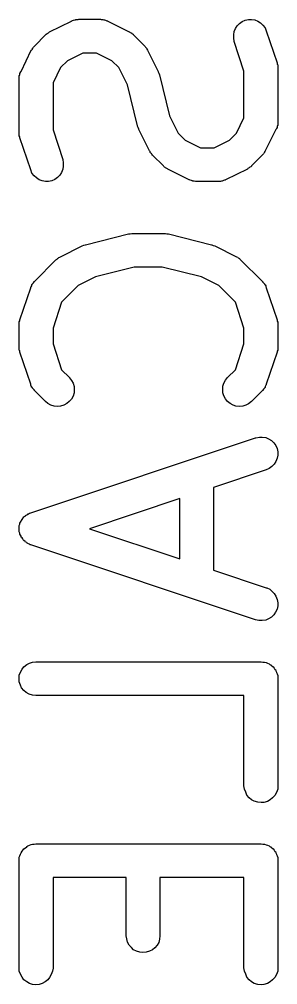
# Model space of a CAD drawing. Extents: x -14.42 to -9.41, y 0.06 to 0.58.
# Drawn here: x -13.554 to -13.5088, y 0.1734 to 0.3424 of the extents above; entities that cross this region are included whole.
import ezdxf

# ---------------------------------------------------------------- set-up
doc = ezdxf.new("R2010")
doc.units = 0
doc.header["$MEASUREMENT"] = 0
doc.layers.add('BLACK', color=7, linetype='CONTINUOUS')

msp = doc.modelspace()

# ---------------------------------------------------------------- linework, layer by layer
at = {"layer": 'BLACK', "linetype": 'CONTINUOUS'}
for p, q in [((-13.5487, 0.34019), (-13.5449, 0.34207)), ((-13.5449, 0.34209), (-13.5448, 0.34212)), ((-13.5449, 0.34207), (-13.5449, 0.34209)), ((-13.5448, 0.34212), (-13.5447, 0.34216)), ((-13.5447, 0.34216), (-13.5445, 0.34221)), ((-13.5445, 0.34221), (-13.5443, 0.34228)), ((-13.5443, 0.34228), (-13.5442, 0.3423)), ((-13.5442, 0.34232), (-13.544, 0.34234)), ((-13.5442, 0.3423), (-13.5442, 0.34232)), ((-13.544, 0.34234), (-13.5438, 0.34237)), ((-13.5438, 0.34237), (-13.5437, 0.34237)), ((-13.5437, 0.34237), (-13.5436, 0.34238)), ((-13.5436, 0.34238), (-13.5398, 0.34238)), ((-13.5398, 0.34238), (-13.5397, 0.34237)), ((-13.5398, 0.34238), (-13.5398, 0.34238)), ((-13.5397, 0.34237), (-13.5396, 0.34237)), ((-13.5396, 0.34237), (-13.5394, 0.34234)), ((-13.5394, 0.34234), (-13.5392, 0.34231)), ((-13.5392, 0.34231), (-13.5391, 0.34229)), ((-13.5391, 0.34229), (-13.5391, 0.34227)), ((-13.5391, 0.34227), (-13.5389, 0.3422)), ((-13.5389, 0.3422), (-13.5387, 0.34214)), ((-13.5387, 0.34214), (-13.5386, 0.3421)), ((-13.5386, 0.3421), (-13.5385, 0.34207)), ((-13.5385, 0.34207), (-13.5348, 0.34019)), ((-13.5159, 0.34126), (-13.5155, 0.34167)), ((-13.5155, 0.34167), (-13.515, 0.342)), ((-13.515, 0.342), (-13.5145, 0.34223)), ((-13.5145, 0.34223), (-13.5139, 0.34236)), ((-13.5139, 0.34236), (-13.5134, 0.34237)), ((-13.5134, 0.34237), (-13.5128, 0.34227)), ((-13.5128, 0.34227), (-13.5123, 0.34206)), ((-13.5123, 0.34206), (-13.5118, 0.34175)), ((-13.5118, 0.34175), (-13.5114, 0.34136)), ((-13.5494, 0.33967), (-13.5493, 0.33977)), ((-13.5493, 0.33977), (-13.5491, 0.33989)), ((-13.5491, 0.33989), (-13.549, 0.33995)), ((-13.549, 0.33995), (-13.5489, 0.34003)), ((-13.5489, 0.34003), (-13.5488, 0.3401)), ((-13.5488, 0.3401), (-13.5487, 0.34019)), ((-13.5348, 0.34019), (-13.5347, 0.34017)), ((-13.5347, 0.34017), (-13.5346, 0.34008)), ((-13.5346, 0.34008), (-13.5344, 0.34001)), ((-13.5344, 0.34001), (-13.5344, 0.33993)), ((-13.5344, 0.33993), (-13.5342, 0.33986)), ((-13.5342, 0.33986), (-13.5341, 0.33975)), ((-13.5341, 0.33975), (-13.534, 0.33964)), ((-13.5165, 0.33967), (-13.5164, 0.34024)), ((-13.5164, 0.34024), (-13.5162, 0.34077)), ((-13.5162, 0.34077), (-13.5159, 0.34126)), ((-13.5114, 0.34136), (-13.511, 0.34089)), ((-13.511, 0.34089), (-13.5108, 0.34036)), ((-13.5108, 0.34036), (-13.5089, 0.33474)), ((-13.5513, 0.33776), (-13.5494, 0.33964)), ((-13.5494, 0.33964), (-13.5494, 0.33967)), ((-13.534, 0.33964), (-13.5321, 0.33776)), ((-13.5165, 0.33909), (-13.5165, 0.33967)), ((-13.5164, 0.33853), (-13.5165, 0.33909)), ((-13.5164, 0.33849), (-13.5164, 0.33853)), ((-13.5147, 0.33332), (-13.5164, 0.33849)), ((-13.5537, 0.33325), (-13.5519, 0.337)), ((-13.5519, 0.337), (-13.5518, 0.33703)), ((-13.5518, 0.33703), (-13.5517, 0.33717)), ((-13.5517, 0.33732), (-13.5516, 0.33741)), ((-13.5517, 0.33717), (-13.5517, 0.33732)), ((-13.5516, 0.33741), (-13.5515, 0.33752)), ((-13.5515, 0.33752), (-13.5514, 0.33764)), ((-13.5514, 0.33764), (-13.5513, 0.33776)), ((-13.5429, 0.33647), (-13.5456, 0.33513)), ((-13.5405, 0.33647), (-13.5429, 0.33647)), ((-13.5378, 0.33513), (-13.5405, 0.33647)), ((-13.5321, 0.33776), (-13.5321, 0.33774)), ((-13.5321, 0.33774), (-13.532, 0.33761)), ((-13.532, 0.33761), (-13.5319, 0.33748)), ((-13.5319, 0.33748), (-13.5318, 0.33738)), ((-13.5318, 0.33738), (-13.5317, 0.33729)), ((-13.5317, 0.33729), (-13.5317, 0.33714)), ((-13.5317, 0.33714), (-13.5316, 0.337)), ((-13.5316, 0.337), (-13.5297, 0.33325)), ((-13.5456, 0.33513), (-13.5468, 0.33393)), ((-13.5366, 0.33393), (-13.5378, 0.33513)), ((-13.5089, 0.33474), (-13.5089, 0.3347)), ((-13.5089, 0.3347), (-13.5089, 0.33453)), ((-13.5539, 0.3329), (-13.5538, 0.33309)), ((-13.5538, 0.33317), (-13.5537, 0.33325)), ((-13.5538, 0.33309), (-13.5538, 0.33317)), ((-13.5468, 0.33393), (-13.5481, 0.33123)), ((-13.5351, 0.3309), (-13.5366, 0.33393)), ((-13.5297, 0.33325), (-13.5297, 0.33321)), ((-13.5297, 0.33321), (-13.5297, 0.3332)), ((-13.5297, 0.3332), (-13.5297, 0.33319)), ((-13.5297, 0.33319), (-13.5296, 0.33293)), ((-13.5147, 0.32512), (-13.5147, 0.33332)), ((-13.5089, 0.33453), (-13.5088, 0.33438)), ((-13.5088, 0.33438), (-13.5088, 0.33425)), ((-13.5088, 0.33425), (-13.5088, 0.33413)), ((-13.5088, 0.33413), (-13.5088, 0.33397)), ((-13.5088, 0.33397), (-13.5088, 0.3338)), ((-13.5088, 0.3338), (-13.5088, 0.32443)), ((-13.554, 0.33254), (-13.5539, 0.33262)), ((-13.554, 0.33234), (-13.554, 0.33254)), ((-13.554, 0.33214), (-13.554, 0.33234)), ((-13.554, 0.33205), (-13.554, 0.33214)), ((-13.554, 0.33197), (-13.554, 0.33205)), ((-13.554, 0.33193), (-13.554, 0.33197)), ((-13.554, 0.32255), (-13.554, 0.33193)), ((-13.5539, 0.33271), (-13.5539, 0.3329)), ((-13.5539, 0.33262), (-13.5539, 0.33271)), ((-13.5296, 0.33293), (-13.5295, 0.33267)), ((-13.5295, 0.33267), (-13.5295, 0.33266)), ((-13.5295, 0.33266), (-13.5295, 0.33264)), ((-13.5295, 0.33264), (-13.5277, 0.32546)), ((-13.5481, 0.33123), (-13.5481, 0.32303)), ((-13.5333, 0.32371), (-13.5351, 0.3309)), ((-13.5277, 0.32546), (-13.5262, 0.32243)), ((-13.516, 0.32243), (-13.5147, 0.32512)), ((-13.5481, 0.32303), (-13.5464, 0.31786)), ((-13.5333, 0.3237), (-13.5333, 0.32371)), ((-13.5333, 0.32369), (-13.5333, 0.3237)), ((-13.5332, 0.32343), (-13.5333, 0.32369)), ((-13.5331, 0.32317), (-13.5332, 0.32343)), ((-13.5331, 0.32316), (-13.5331, 0.32317)), ((-13.5331, 0.32315), (-13.5331, 0.32316)), ((-13.5331, 0.32311), (-13.5331, 0.32315)), ((-13.5312, 0.31936), (-13.5331, 0.32311)), ((-13.5091, 0.32311), (-13.511, 0.31936)), ((-13.509, 0.32319), (-13.5091, 0.32311)), ((-13.5089, 0.32346), (-13.509, 0.32327)), ((-13.509, 0.32327), (-13.509, 0.32319)), ((-13.5088, 0.32381), (-13.5089, 0.32373)), ((-13.5089, 0.32373), (-13.5089, 0.32365)), ((-13.5089, 0.32365), (-13.5089, 0.32346)), ((-13.5088, 0.32443), (-13.5088, 0.32439)), ((-13.5088, 0.32439), (-13.5088, 0.3243)), ((-13.5088, 0.3243), (-13.5088, 0.32421)), ((-13.5088, 0.32421), (-13.5088, 0.32401)), ((-13.5088, 0.32401), (-13.5088, 0.32381)), ((-13.554, 0.32239), (-13.554, 0.32255)), ((-13.554, 0.32222), (-13.554, 0.32239)), ((-13.554, 0.3221), (-13.554, 0.32222)), ((-13.554, 0.32198), (-13.554, 0.3221)), ((-13.5539, 0.32182), (-13.554, 0.32198)), ((-13.5539, 0.32166), (-13.5539, 0.32182)), ((-13.5539, 0.32162), (-13.5539, 0.32166)), ((-13.552, 0.316), (-13.5539, 0.32162)), ((-13.5262, 0.32243), (-13.525, 0.32123)), ((-13.525, 0.32123), (-13.5223, 0.31988)), ((-13.5199, 0.31988), (-13.5172, 0.32123)), ((-13.5172, 0.32123), (-13.516, 0.32243)), ((-13.5223, 0.31988), (-13.5199, 0.31988)), ((-13.5464, 0.31786), (-13.5464, 0.31782)), ((-13.5464, 0.31782), (-13.5463, 0.31726)), ((-13.5311, 0.31922), (-13.5312, 0.31936)), ((-13.5311, 0.31907), (-13.5311, 0.31922)), ((-13.531, 0.31897), (-13.5311, 0.31907)), ((-13.5309, 0.31887), (-13.531, 0.31897)), ((-13.5308, 0.31875), (-13.5309, 0.31887)), ((-13.5307, 0.31862), (-13.5308, 0.31875)), ((-13.5307, 0.31859), (-13.5307, 0.31862)), ((-13.5288, 0.31672), (-13.5307, 0.31859)), ((-13.5115, 0.31859), (-13.5134, 0.31672)), ((-13.5114, 0.31872), (-13.5115, 0.31859)), ((-13.5113, 0.31884), (-13.5114, 0.31872)), ((-13.5112, 0.31894), (-13.5113, 0.31884)), ((-13.5111, 0.31904), (-13.5112, 0.31894)), ((-13.511, 0.31932), (-13.5111, 0.31918)), ((-13.5111, 0.31918), (-13.5111, 0.31904)), ((-13.511, 0.31936), (-13.511, 0.31932)), ((-13.5464, 0.31612), (-13.5466, 0.31558)), ((-13.5463, 0.31668), (-13.5464, 0.31612)), ((-13.5463, 0.31726), (-13.5463, 0.31668)), ((-13.5287, 0.31661), (-13.5288, 0.31672)), ((-13.5286, 0.3165), (-13.5287, 0.31661)), ((-13.5285, 0.31643), (-13.5286, 0.3165)), ((-13.5284, 0.31635), (-13.5285, 0.31643)), ((-13.5282, 0.31627), (-13.5284, 0.31635)), ((-13.5281, 0.31618), (-13.5282, 0.31627)), ((-13.528, 0.31616), (-13.5281, 0.31618)), ((-13.5243, 0.31429), (-13.528, 0.31616)), ((-13.5141, 0.31616), (-13.5179, 0.31429)), ((-13.514, 0.31625), (-13.5141, 0.31616)), ((-13.5139, 0.31633), (-13.514, 0.31625)), ((-13.5138, 0.3164), (-13.5139, 0.31633)), ((-13.5137, 0.31647), (-13.5138, 0.3164)), ((-13.5135, 0.31658), (-13.5137, 0.31647)), ((-13.5134, 0.31669), (-13.5135, 0.31658)), ((-13.5134, 0.31672), (-13.5134, 0.31669)), ((-13.5518, 0.31547), (-13.552, 0.316)), ((-13.5514, 0.315), (-13.5518, 0.31547)), ((-13.551, 0.3146), (-13.5514, 0.315)), ((-13.5505, 0.31429), (-13.551, 0.3146)), ((-13.5473, 0.31468), (-13.5478, 0.31435)), ((-13.5469, 0.3151), (-13.5473, 0.31468)), ((-13.5466, 0.31558), (-13.5469, 0.3151)), ((-13.55, 0.31409), (-13.5505, 0.31429)), ((-13.5494, 0.31399), (-13.55, 0.31409)), ((-13.5489, 0.314), (-13.5494, 0.31399)), ((-13.5483, 0.31412), (-13.5489, 0.314)), ((-13.5478, 0.31435), (-13.5483, 0.31412)), ((-13.5242, 0.31426), (-13.5243, 0.31429)), ((-13.5241, 0.31422), (-13.5242, 0.31426)), ((-13.5239, 0.31415), (-13.5241, 0.31422)), ((-13.5237, 0.31408), (-13.5239, 0.31415)), ((-13.5237, 0.31407), (-13.5237, 0.31408)), ((-13.5236, 0.31404), (-13.5237, 0.31407)), ((-13.5234, 0.31402), (-13.5236, 0.31404)), ((-13.5232, 0.31398), (-13.5234, 0.31402)), ((-13.5231, 0.31399), (-13.5232, 0.31398)), ((-13.523, 0.31398), (-13.5231, 0.31399)), ((-13.5192, 0.31398), (-13.523, 0.31398)), ((-13.523, 0.31398), (-13.523, 0.31398)), ((-13.5191, 0.31399), (-13.5192, 0.31398)), ((-13.519, 0.31398), (-13.5191, 0.31399)), ((-13.5188, 0.31401), (-13.519, 0.31398)), ((-13.5186, 0.31403), (-13.5188, 0.31401)), ((-13.5185, 0.31407), (-13.5186, 0.31406)), ((-13.5186, 0.31406), (-13.5186, 0.31403)), ((-13.5183, 0.31414), (-13.5185, 0.31407)), ((-13.5181, 0.3142), (-13.5183, 0.31414)), ((-13.518, 0.31424), (-13.5181, 0.3142)), ((-13.5179, 0.31427), (-13.518, 0.31424)), ((-13.5179, 0.31429), (-13.5179, 0.31427)), ((-13.5424, 0.30292), (-13.5349, 0.3048)), ((-13.5349, 0.3048), (-13.5348, 0.30481)), ((-13.5349, 0.3048), (-13.5349, 0.3048)), ((-13.5348, 0.30483), (-13.5346, 0.30485)), ((-13.5348, 0.30481), (-13.5348, 0.30483)), ((-13.5346, 0.30485), (-13.5343, 0.30488)), ((-13.5343, 0.30488), (-13.5343, 0.30488)), ((-13.5343, 0.30488), (-13.5342, 0.30488)), ((-13.5342, 0.30488), (-13.5286, 0.30488)), ((-13.5286, 0.30488), (-13.5285, 0.30488)), ((-13.5285, 0.30488), (-13.5285, 0.30488)), ((-13.5285, 0.30488), (-13.5284, 0.30488)), ((-13.5284, 0.30488), (-13.5282, 0.30484)), ((-13.5282, 0.30484), (-13.528, 0.30482)), ((-13.528, 0.30482), (-13.5279, 0.3048)), ((-13.5279, 0.3048), (-13.5279, 0.3048)), ((-13.5279, 0.3048), (-13.5204, 0.30292)), ((-13.5468, 0.30082), (-13.543, 0.3027)), ((-13.543, 0.30273), (-13.5427, 0.30282)), ((-13.543, 0.30272), (-13.543, 0.30273)), ((-13.543, 0.3027), (-13.543, 0.30272)), ((-13.543, 0.30272), (-13.543, 0.30272)), ((-13.5427, 0.30282), (-13.5425, 0.30291)), ((-13.5425, 0.30291), (-13.5424, 0.30292)), ((-13.5424, 0.30292), (-13.5424, 0.30292)), ((-13.5204, 0.30292), (-13.5203, 0.30291)), ((-13.5203, 0.30291), (-13.5203, 0.30291)), ((-13.5203, 0.30291), (-13.5203, 0.3029)), ((-13.5203, 0.3029), (-13.5201, 0.3028)), ((-13.5201, 0.3028), (-13.5198, 0.30271)), ((-13.5198, 0.30271), (-13.5198, 0.3027)), ((-13.5198, 0.3027), (-13.5198, 0.3027)), ((-13.5198, 0.3027), (-13.516, 0.30082)), ((-13.5513, 0.29652), (-13.5476, 0.30027)), ((-13.5476, 0.30027), (-13.5475, 0.3003)), ((-13.5475, 0.3003), (-13.5474, 0.3004)), ((-13.5474, 0.3004), (-13.5473, 0.30052)), ((-13.5473, 0.30052), (-13.5472, 0.30058)), ((-13.5472, 0.30058), (-13.5471, 0.30066)), ((-13.5471, 0.30066), (-13.5469, 0.30073)), ((-13.5469, 0.30073), (-13.5468, 0.30082)), ((-13.516, 0.30082), (-13.516, 0.3008)), ((-13.516, 0.3008), (-13.5158, 0.30071)), ((-13.5158, 0.30071), (-13.5157, 0.30063)), ((-13.5157, 0.30063), (-13.5156, 0.30056)), ((-13.5156, 0.30056), (-13.5155, 0.30049)), ((-13.5155, 0.30049), (-13.5154, 0.30038)), ((-13.5154, 0.30038), (-13.5153, 0.30027)), ((-13.5153, 0.30027), (-13.5115, 0.29652)), ((-13.5339, 0.29898), (-13.5407, 0.29727)), ((-13.529, 0.29898), (-13.5339, 0.29898)), ((-13.5221, 0.29727), (-13.529, 0.29898)), ((-13.5518, 0.29593), (-13.5517, 0.296)), ((-13.5518, 0.29574), (-13.5518, 0.29593)), ((-13.5517, 0.29607), (-13.5515, 0.29623)), ((-13.5517, 0.296), (-13.5517, 0.29607)), ((-13.5515, 0.29623), (-13.5514, 0.29639)), ((-13.5514, 0.29645), (-13.5513, 0.29652)), ((-13.5514, 0.29639), (-13.5514, 0.29645)), ((-13.5407, 0.29727), (-13.5437, 0.29575)), ((-13.5191, 0.29575), (-13.5221, 0.29727)), ((-13.5115, 0.29652), (-13.5115, 0.29649)), ((-13.5115, 0.29649), (-13.5114, 0.29642)), ((-13.5114, 0.29642), (-13.5114, 0.29636)), ((-13.5114, 0.29636), (-13.5112, 0.2962)), ((-13.5112, 0.2962), (-13.5111, 0.29604)), ((-13.5111, 0.29604), (-13.5111, 0.29596)), ((-13.5111, 0.29596), (-13.511, 0.29589)), ((-13.511, 0.29589), (-13.5109, 0.29571)), ((-13.5539, 0.28974), (-13.552, 0.29537)), ((-13.552, 0.29548), (-13.5519, 0.29557)), ((-13.552, 0.2954), (-13.552, 0.29548)), ((-13.552, 0.29537), (-13.552, 0.2954)), ((-13.5519, 0.29557), (-13.5518, 0.29574)), ((-13.5437, 0.29575), (-13.5466, 0.29284)), ((-13.5162, 0.29284), (-13.5191, 0.29575)), ((-13.5109, 0.29571), (-13.5109, 0.29553)), ((-13.5109, 0.29553), (-13.5108, 0.29545)), ((-13.5108, 0.29545), (-13.5108, 0.29537)), ((-13.5108, 0.29537), (-13.5089, 0.28974)), ((-13.5466, 0.29284), (-13.5481, 0.28833)), ((-13.5147, 0.28833), (-13.5162, 0.29284)), ((-13.554, 0.28942), (-13.5539, 0.28958)), ((-13.554, 0.2893), (-13.554, 0.28942)), ((-13.554, 0.28918), (-13.554, 0.2893)), ((-13.554, 0.28901), (-13.554, 0.28918)), ((-13.554, 0.28885), (-13.554, 0.28901)), ((-13.5539, 0.28958), (-13.5539, 0.28974)), ((-13.5089, 0.28974), (-13.5089, 0.2897)), ((-13.5089, 0.2897), (-13.5089, 0.28954)), ((-13.5089, 0.28954), (-13.5088, 0.28938)), ((-13.5088, 0.28938), (-13.5088, 0.28926)), ((-13.5088, 0.28926), (-13.5088, 0.28914)), ((-13.5088, 0.28914), (-13.5088, 0.28897)), ((-13.554, 0.28881), (-13.554, 0.28885)), ((-13.554, 0.28506), (-13.554, 0.28881)), ((-13.5481, 0.28833), (-13.5481, 0.28554)), ((-13.5147, 0.28554), (-13.5147, 0.28833)), ((-13.5088, 0.28897), (-13.5088, 0.28881)), ((-13.5088, 0.28881), (-13.5088, 0.28506)), ((-13.554, 0.28489), (-13.554, 0.28506)), ((-13.554, 0.28473), (-13.554, 0.28489)), ((-13.554, 0.28461), (-13.554, 0.28473)), ((-13.554, 0.28448), (-13.554, 0.28461)), ((-13.5539, 0.28433), (-13.554, 0.28448)), ((-13.5539, 0.28416), (-13.5539, 0.28433)), ((-13.5539, 0.28412), (-13.5539, 0.28416)), ((-13.552, 0.2785), (-13.5539, 0.28412)), ((-13.5481, 0.28554), (-13.5466, 0.28103)), ((-13.5162, 0.28103), (-13.5147, 0.28554)), ((-13.5089, 0.28412), (-13.5108, 0.2785)), ((-13.5088, 0.28444), (-13.5089, 0.28429)), ((-13.5089, 0.28429), (-13.5089, 0.28412)), ((-13.5088, 0.28506), (-13.5088, 0.28502)), ((-13.5088, 0.28502), (-13.5088, 0.28485)), ((-13.5088, 0.28485), (-13.5088, 0.28469)), ((-13.5088, 0.28469), (-13.5088, 0.28457)), ((-13.5088, 0.28457), (-13.5088, 0.28444)), ((-13.5466, 0.28103), (-13.5452, 0.27965)), ((-13.5176, 0.27965), (-13.5162, 0.28103)), ((-13.5452, 0.27965), (-13.5452, 0.27962)), ((-13.5452, 0.27962), (-13.5449, 0.27917)), ((-13.5449, 0.27917), (-13.5446, 0.27866)), ((-13.5182, 0.27869), (-13.5179, 0.2792)), ((-13.5179, 0.2792), (-13.5176, 0.27965)), ((-13.552, 0.27842), (-13.552, 0.2785)), ((-13.552, 0.27834), (-13.552, 0.27842)), ((-13.5519, 0.27816), (-13.552, 0.27834)), ((-13.5518, 0.27797), (-13.5519, 0.27816)), ((-13.5517, 0.2779), (-13.5518, 0.27797)), ((-13.5517, 0.27783), (-13.5517, 0.2779)), ((-13.5516, 0.27767), (-13.5517, 0.27783)), ((-13.5514, 0.2775), (-13.5516, 0.27767)), ((-13.5514, 0.27744), (-13.5514, 0.2775)), ((-13.5513, 0.27737), (-13.5514, 0.27744)), ((-13.5513, 0.27735), (-13.5513, 0.27737)), ((-13.5494, 0.27547), (-13.5513, 0.27735)), ((-13.5446, 0.27866), (-13.5444, 0.2781)), ((-13.5444, 0.2781), (-13.5444, 0.27753)), ((-13.5444, 0.27753), (-13.5444, 0.27696)), ((-13.5184, 0.27814), (-13.5182, 0.27869)), ((-13.5184, 0.27757), (-13.5184, 0.27814)), ((-13.5184, 0.277), (-13.5184, 0.27757)), ((-13.5115, 0.27735), (-13.5134, 0.27547)), ((-13.5114, 0.27741), (-13.5115, 0.27735)), ((-13.5113, 0.27764), (-13.5114, 0.27747)), ((-13.5114, 0.27747), (-13.5114, 0.27741)), ((-13.5111, 0.27779), (-13.5113, 0.27764)), ((-13.511, 0.27794), (-13.5111, 0.27787)), ((-13.5111, 0.27787), (-13.5111, 0.27779)), ((-13.5109, 0.2783), (-13.511, 0.27812)), ((-13.511, 0.27812), (-13.511, 0.27794)), ((-13.5108, 0.27838), (-13.5109, 0.2783)), ((-13.5108, 0.2785), (-13.5108, 0.27846)), ((-13.5108, 0.27846), (-13.5108, 0.27838)), ((-13.5449, 0.2759), (-13.5453, 0.27546)), ((-13.5446, 0.27641), (-13.5449, 0.2759)), ((-13.5444, 0.27696), (-13.5446, 0.27641)), ((-13.5182, 0.27644), (-13.5184, 0.277)), ((-13.5179, 0.27593), (-13.5182, 0.27644)), ((-13.5176, 0.27549), (-13.5179, 0.27593)), ((-13.549, 0.2751), (-13.5494, 0.27547)), ((-13.5485, 0.27483), (-13.549, 0.2751)), ((-13.5479, 0.27466), (-13.5485, 0.27483)), ((-13.5473, 0.27461), (-13.5479, 0.27466)), ((-13.5468, 0.27466), (-13.5473, 0.27461)), ((-13.5462, 0.27482), (-13.5468, 0.27466)), ((-13.5457, 0.27509), (-13.5462, 0.27482)), ((-13.5453, 0.27546), (-13.5457, 0.27509)), ((-13.5171, 0.27512), (-13.5176, 0.27549)), ((-13.5166, 0.27484), (-13.5171, 0.27512)), ((-13.5161, 0.27467), (-13.5166, 0.27484)), ((-13.5155, 0.27461), (-13.5161, 0.27467)), ((-13.5149, 0.27466), (-13.5155, 0.27461)), ((-13.5144, 0.27482), (-13.5149, 0.27466)), ((-13.5139, 0.27508), (-13.5144, 0.27482)), ((-13.5134, 0.27544), (-13.5139, 0.27508)), ((-13.5134, 0.27547), (-13.5134, 0.27544)), ((-13.552, 0.25599), (-13.5127, 0.26911)), ((-13.5127, 0.26911), (-13.5126, 0.26912)), ((-13.5126, 0.26912), (-13.512, 0.26925)), ((-13.512, 0.26925), (-13.5115, 0.26925)), ((-13.5115, 0.26925), (-13.5109, 0.26915)), ((-13.5109, 0.26915), (-13.5104, 0.26894)), ((-13.5104, 0.26894), (-13.5099, 0.26863)), ((-13.5099, 0.26863), (-13.5095, 0.26823)), ((-13.5095, 0.26823), (-13.5091, 0.26775)), ((-13.5091, 0.26775), (-13.5089, 0.26722)), ((-13.5089, 0.26722), (-13.5088, 0.26666)), ((-13.5089, 0.26552), (-13.5091, 0.26498)), ((-13.5088, 0.26609), (-13.5089, 0.26552)), ((-13.5088, 0.26666), (-13.5088, 0.26609)), ((-13.5103, 0.26374), (-13.5108, 0.26351)), ((-13.5098, 0.26408), (-13.5103, 0.26374)), ((-13.5094, 0.26449), (-13.5098, 0.26408)), ((-13.5091, 0.26498), (-13.5094, 0.26449)), ((-13.5108, 0.26351), (-13.52, 0.26043)), ((-13.52, 0.26043), (-13.52, 0.24594)), ((-13.5259, 0.25846), (-13.5417, 0.25319)), ((-13.5259, 0.24791), (-13.5259, 0.25846)), ((-13.5533, 0.25513), (-13.5532, 0.25527)), ((-13.5532, 0.25527), (-13.553, 0.25542)), ((-13.553, 0.25542), (-13.5529, 0.25547)), ((-13.5529, 0.25553), (-13.5527, 0.25564)), ((-13.5529, 0.25547), (-13.5529, 0.25553)), ((-13.5527, 0.25564), (-13.5525, 0.25575)), ((-13.5525, 0.25579), (-13.5524, 0.25583)), ((-13.5525, 0.25575), (-13.5525, 0.25579)), ((-13.5524, 0.25583), (-13.5522, 0.2559)), ((-13.5522, 0.2559), (-13.552, 0.25599)), ((-13.554, 0.25378), (-13.5539, 0.25398)), ((-13.554, 0.25358), (-13.554, 0.25378)), ((-13.554, 0.2535), (-13.554, 0.25358)), ((-13.5539, 0.25414), (-13.5538, 0.25433)), ((-13.5539, 0.25406), (-13.5539, 0.25414)), ((-13.5539, 0.25398), (-13.5539, 0.25406)), ((-13.5538, 0.25433), (-13.5537, 0.25452)), ((-13.5537, 0.25459), (-13.5536, 0.25466)), ((-13.5537, 0.25452), (-13.5537, 0.25459)), ((-13.5536, 0.25466), (-13.5535, 0.25483)), ((-13.5535, 0.25483), (-13.5534, 0.255)), ((-13.5534, 0.25506), (-13.5533, 0.25513)), ((-13.5534, 0.255), (-13.5534, 0.25506)), ((-13.554, 0.25341), (-13.554, 0.2535)), ((-13.554, 0.25321), (-13.554, 0.25341)), ((-13.554, 0.253), (-13.554, 0.25321)), ((-13.554, 0.25292), (-13.554, 0.253)), ((-13.554, 0.25284), (-13.554, 0.25292)), ((-13.554, 0.25264), (-13.554, 0.25284)), ((-13.5539, 0.25244), (-13.554, 0.25264)), ((-13.5539, 0.25235), (-13.5539, 0.25244)), ((-13.5539, 0.25227), (-13.5539, 0.25235)), ((-13.5538, 0.25209), (-13.5539, 0.25227)), ((-13.5537, 0.25189), (-13.5538, 0.25209)), ((-13.5537, 0.25182), (-13.5537, 0.25189)), ((-13.5417, 0.25319), (-13.5259, 0.24791)), ((-13.5537, 0.25174), (-13.5537, 0.25182)), ((-13.5535, 0.25158), (-13.5537, 0.25174)), ((-13.5534, 0.2514), (-13.5535, 0.25158)), ((-13.5534, 0.25134), (-13.5534, 0.2514)), ((-13.5533, 0.25127), (-13.5534, 0.25134)), ((-13.5532, 0.25113), (-13.5533, 0.25127)), ((-13.553, 0.25098), (-13.5532, 0.25113)), ((-13.553, 0.25093), (-13.553, 0.25098)), ((-13.5529, 0.25087), (-13.553, 0.25093)), ((-13.5527, 0.25076), (-13.5529, 0.25087)), ((-13.5526, 0.25064), (-13.5527, 0.25076)), ((-13.5525, 0.25061), (-13.5526, 0.25064)), ((-13.5524, 0.25056), (-13.5525, 0.25061)), ((-13.5522, 0.25049), (-13.5524, 0.25056)), ((-13.5521, 0.2504), (-13.5522, 0.25049)), ((-13.552, 0.25039), (-13.5521, 0.2504)), ((-13.5127, 0.23726), (-13.552, 0.25039)), ((-13.52, 0.24594), (-13.5108, 0.24286)), ((-13.5108, 0.24286), (-13.5107, 0.24285)), ((-13.5107, 0.24285), (-13.5102, 0.24261)), ((-13.5102, 0.24261), (-13.5098, 0.24227)), ((-13.5098, 0.24227), (-13.5094, 0.24185)), ((-13.5094, 0.24185), (-13.5091, 0.24136)), ((-13.5091, 0.24136), (-13.5089, 0.24082)), ((-13.5089, 0.24082), (-13.5088, 0.24025)), ((-13.5088, 0.24025), (-13.5088, 0.23967)), ((-13.5092, 0.23859), (-13.5095, 0.23812)), ((-13.5089, 0.23911), (-13.5092, 0.23859)), ((-13.5088, 0.23967), (-13.5089, 0.23911)), ((-13.5121, 0.23713), (-13.5127, 0.23726)), ((-13.5115, 0.23712), (-13.5121, 0.23713)), ((-13.5109, 0.23721), (-13.5115, 0.23712)), ((-13.5104, 0.23742), (-13.5109, 0.23721)), ((-13.5099, 0.23772), (-13.5104, 0.23742)), ((-13.5095, 0.23812), (-13.5099, 0.23772)), ((-13.5517, 0.22984), (-13.5511, 0.22989)), ((-13.5511, 0.22989), (-13.5117, 0.22989)), ((-13.5117, 0.22989), (-13.5117, 0.22989)), ((-13.5117, 0.22989), (-13.5117, 0.22989)), ((-13.5117, 0.22989), (-13.5117, 0.22989)), ((-13.5117, 0.22989), (-13.5114, 0.22986)), ((-13.5117, 0.22989), (-13.5117, 0.22989)), ((-13.5114, 0.22986), (-13.5111, 0.22983)), ((-13.5538, 0.22809), (-13.5535, 0.22859)), ((-13.5535, 0.22859), (-13.5532, 0.22904)), ((-13.5532, 0.22904), (-13.5527, 0.2294)), ((-13.5527, 0.2294), (-13.5522, 0.22967)), ((-13.5522, 0.22967), (-13.5517, 0.22984)), ((-13.5111, 0.22983), (-13.5111, 0.22983)), ((-13.5111, 0.22983), (-13.5111, 0.22983)), ((-13.5111, 0.22983), (-13.5108, 0.22975)), ((-13.5108, 0.22975), (-13.5106, 0.22966)), ((-13.5106, 0.22966), (-13.5106, 0.22966)), ((-13.5106, 0.22966), (-13.5106, 0.22965)), ((-13.5106, 0.22965), (-13.5103, 0.22952)), ((-13.5103, 0.22952), (-13.5101, 0.22939)), ((-13.5101, 0.22939), (-13.5101, 0.22938)), ((-13.5101, 0.22938), (-13.51, 0.22938)), ((-13.51, 0.22938), (-13.5098, 0.2292)), ((-13.5098, 0.2292), (-13.5096, 0.22902)), ((-13.5096, 0.22902), (-13.5096, 0.22901)), ((-13.5096, 0.22901), (-13.5096, 0.22901)), ((-13.5096, 0.22901), (-13.5094, 0.22879)), ((-13.5094, 0.22879), (-13.5093, 0.22857)), ((-13.5093, 0.22857), (-13.5093, 0.22856)), ((-13.5093, 0.22856), (-13.5092, 0.22856)), ((-13.5092, 0.22856), (-13.5091, 0.22831)), ((-13.5091, 0.22831), (-13.509, 0.22807)), ((-13.554, 0.22753), (-13.5538, 0.22809)), ((-13.554, 0.22696), (-13.554, 0.22753)), ((-13.554, 0.22639), (-13.554, 0.22696)), ((-13.509, 0.22807), (-13.509, 0.22806)), ((-13.509, 0.22806), (-13.509, 0.22805)), ((-13.509, 0.22805), (-13.5089, 0.22778)), ((-13.5089, 0.22778), (-13.5088, 0.22751)), ((-13.5088, 0.22751), (-13.5088, 0.2275)), ((-13.5088, 0.2275), (-13.5088, 0.22749)), ((-13.5088, 0.22749), (-13.5088, 0.22722)), ((-13.5088, 0.22722), (-13.5088, 0.22694)), ((-13.5088, 0.22694), (-13.5088, 0.20819)), ((-13.5538, 0.22583), (-13.554, 0.22639)), ((-13.5536, 0.22532), (-13.5538, 0.22583)), ((-13.5532, 0.22487), (-13.5536, 0.22532)), ((-13.5528, 0.2245), (-13.5532, 0.22487)), ((-13.5523, 0.22423), (-13.5528, 0.2245)), ((-13.5517, 0.22405), (-13.5523, 0.22423)), ((-13.5511, 0.22399), (-13.5517, 0.22405)), ((-13.5147, 0.22399), (-13.5511, 0.22399)), ((-13.5511, 0.22399), (-13.5511, 0.22399)), ((-13.5147, 0.20819), (-13.5147, 0.22399)), ((-13.5146, 0.20762), (-13.5147, 0.20819)), ((-13.5088, 0.20819), (-13.5088, 0.20815)), ((-13.5088, 0.20815), (-13.5088, 0.20758)), ((-13.5144, 0.20707), (-13.5146, 0.20762)), ((-13.5142, 0.20656), (-13.5144, 0.20707)), ((-13.5138, 0.20611), (-13.5142, 0.20656)), ((-13.5093, 0.20652), (-13.5097, 0.20608)), ((-13.509, 0.20703), (-13.5093, 0.20652)), ((-13.5088, 0.20758), (-13.509, 0.20703)), ((-13.5134, 0.20575), (-13.5138, 0.20611)), ((-13.5129, 0.20547), (-13.5134, 0.20575)), ((-13.5123, 0.2053), (-13.5129, 0.20547)), ((-13.5117, 0.20524), (-13.5123, 0.2053)), ((-13.5112, 0.20529), (-13.5117, 0.20524)), ((-13.5106, 0.20545), (-13.5112, 0.20529)), ((-13.5101, 0.20572), (-13.5106, 0.20545)), ((-13.5097, 0.20608), (-13.5101, 0.20572)), ((-13.5525, 0.19767), (-13.5522, 0.1978)), ((-13.5522, 0.19781), (-13.5519, 0.19789)), ((-13.5522, 0.1978), (-13.5522, 0.19781)), ((-13.5522, 0.1978), (-13.5522, 0.1978)), ((-13.5519, 0.19789), (-13.5517, 0.19797)), ((-13.5517, 0.19797), (-13.5517, 0.19797)), ((-13.5517, 0.19797), (-13.5516, 0.19797)), ((-13.5516, 0.19797), (-13.5514, 0.198)), ((-13.5514, 0.198), (-13.5511, 0.19802)), ((-13.5511, 0.19802), (-13.5117, 0.19802)), ((-13.5117, 0.19802), (-13.5117, 0.19802)), ((-13.5117, 0.19802), (-13.5117, 0.19802)), ((-13.5117, 0.19802), (-13.5117, 0.19802)), ((-13.5117, 0.19802), (-13.5114, 0.19799)), ((-13.5117, 0.19802), (-13.5117, 0.19802)), ((-13.5114, 0.19799), (-13.5111, 0.19796)), ((-13.5111, 0.19796), (-13.5111, 0.19796)), ((-13.5111, 0.19796), (-13.5111, 0.19796)), ((-13.5111, 0.19796), (-13.5108, 0.19787)), ((-13.5108, 0.19787), (-13.5106, 0.19779)), ((-13.5106, 0.19779), (-13.5106, 0.19779)), ((-13.5106, 0.19779), (-13.5106, 0.19778)), ((-13.5106, 0.19778), (-13.5103, 0.19765)), ((-13.5539, 0.19595), (-13.5538, 0.19621)), ((-13.5538, 0.19623), (-13.5537, 0.19648)), ((-13.5538, 0.19622), (-13.5538, 0.19623)), ((-13.5538, 0.19621), (-13.5538, 0.19622)), ((-13.5537, 0.19648), (-13.5535, 0.19672)), ((-13.5535, 0.19674), (-13.5533, 0.19695)), ((-13.5535, 0.19673), (-13.5535, 0.19674)), ((-13.5535, 0.19672), (-13.5535, 0.19673)), ((-13.5533, 0.19695), (-13.5532, 0.19717)), ((-13.5532, 0.19718), (-13.5529, 0.19735)), ((-13.5532, 0.19717), (-13.5532, 0.19718)), ((-13.5532, 0.19717), (-13.5532, 0.19717)), ((-13.5529, 0.19735), (-13.5527, 0.19753)), ((-13.5527, 0.19754), (-13.5525, 0.19767)), ((-13.5527, 0.19753), (-13.5527, 0.19754)), ((-13.5527, 0.19753), (-13.5527, 0.19753)), ((-13.5103, 0.19765), (-13.5101, 0.19752)), ((-13.5101, 0.19752), (-13.5101, 0.19751)), ((-13.5101, 0.19751), (-13.51, 0.19751)), ((-13.51, 0.19751), (-13.5098, 0.19733)), ((-13.5098, 0.19733), (-13.5096, 0.19715)), ((-13.5096, 0.19715), (-13.5096, 0.19714)), ((-13.5096, 0.19714), (-13.5096, 0.19714)), ((-13.5096, 0.19714), (-13.5094, 0.19692)), ((-13.5094, 0.19692), (-13.5093, 0.1967)), ((-13.5093, 0.1967), (-13.5093, 0.19669)), ((-13.5093, 0.19669), (-13.5092, 0.19669)), ((-13.5092, 0.19669), (-13.5091, 0.19644)), ((-13.5091, 0.19644), (-13.509, 0.1962)), ((-13.509, 0.1962), (-13.509, 0.19618)), ((-13.509, 0.19618), (-13.509, 0.19617)), ((-13.509, 0.19617), (-13.5089, 0.19591)), ((-13.554, 0.19568), (-13.5539, 0.19595)), ((-13.554, 0.19567), (-13.554, 0.19568)), ((-13.554, 0.19566), (-13.554, 0.19567)), ((-13.554, 0.19539), (-13.554, 0.19566)), ((-13.554, 0.19511), (-13.554, 0.19539)), ((-13.554, 0.19509), (-13.554, 0.19511)), ((-13.554, 0.19507), (-13.554, 0.19509)), ((-13.554, 0.19509), (-13.554, 0.19509)), ((-13.554, 0.19509), (-13.554, 0.19509)), ((-13.554, 0.17632), (-13.554, 0.19507)), ((-13.5089, 0.19591), (-13.5088, 0.19564)), ((-13.5088, 0.19564), (-13.5088, 0.19563)), ((-13.5088, 0.19563), (-13.5088, 0.19562)), ((-13.5088, 0.19562), (-13.5088, 0.19535)), ((-13.5088, 0.19535), (-13.5088, 0.19507)), ((-13.5088, 0.19507), (-13.5088, 0.17632)), ((-13.5353, 0.19212), (-13.5481, 0.19212)), ((-13.5481, 0.19212), (-13.5481, 0.17632)), ((-13.5353, 0.18195), (-13.5353, 0.19212)), ((-13.5147, 0.19212), (-13.5294, 0.19212)), ((-13.5294, 0.19212), (-13.5294, 0.18195)), ((-13.5147, 0.17632), (-13.5147, 0.19212)), ((-13.5352, 0.18137), (-13.5353, 0.18195)), ((-13.5351, 0.18082), (-13.5352, 0.18137)), ((-13.5295, 0.18133), (-13.5296, 0.18078)), ((-13.5294, 0.18191), (-13.5295, 0.18133)), ((-13.5294, 0.18195), (-13.5294, 0.18191)), ((-13.5348, 0.18031), (-13.5351, 0.18082)), ((-13.5344, 0.17986), (-13.5348, 0.18031)), ((-13.534, 0.1795), (-13.5344, 0.17986)), ((-13.5335, 0.17922), (-13.534, 0.1795)), ((-13.5329, 0.17905), (-13.5335, 0.17922)), ((-13.5312, 0.17921), (-13.5318, 0.17905)), ((-13.5307, 0.17947), (-13.5312, 0.17921)), ((-13.5303, 0.17984), (-13.5307, 0.17947)), ((-13.5299, 0.18028), (-13.5303, 0.17984)), ((-13.5296, 0.18078), (-13.5299, 0.18028)), ((-13.5324, 0.17899), (-13.5329, 0.17905)), ((-13.5318, 0.17905), (-13.5324, 0.17899)), ((-13.554, 0.17575), (-13.554, 0.17632)), ((-13.5481, 0.17628), (-13.5482, 0.17571)), ((-13.5481, 0.17632), (-13.5481, 0.17628)), ((-13.5146, 0.17575), (-13.5147, 0.17632)), ((-13.5088, 0.17632), (-13.5088, 0.17628)), ((-13.5088, 0.17628), (-13.5088, 0.17571)), ((-13.5538, 0.1752), (-13.554, 0.17575)), ((-13.5535, 0.17469), (-13.5538, 0.1752)), ((-13.5532, 0.17424), (-13.5535, 0.17469)), ((-13.5527, 0.17387), (-13.5532, 0.17424)), ((-13.549, 0.17421), (-13.5495, 0.17385)), ((-13.5487, 0.17465), (-13.549, 0.17421)), ((-13.5484, 0.17516), (-13.5487, 0.17465)), ((-13.5482, 0.17571), (-13.5484, 0.17516)), ((-13.5144, 0.1752), (-13.5146, 0.17575)), ((-13.5142, 0.17469), (-13.5144, 0.1752)), ((-13.5138, 0.17424), (-13.5142, 0.17469)), ((-13.5134, 0.17387), (-13.5138, 0.17424)), ((-13.5097, 0.17421), (-13.5101, 0.17385)), ((-13.5093, 0.17465), (-13.5097, 0.17421)), ((-13.509, 0.17516), (-13.5093, 0.17465)), ((-13.5088, 0.17571), (-13.509, 0.17516)), ((-13.5522, 0.1736), (-13.5527, 0.17387)), ((-13.5517, 0.17343), (-13.5522, 0.1736)), ((-13.5511, 0.17337), (-13.5517, 0.17343)), ((-13.5505, 0.17342), (-13.5511, 0.17337)), ((-13.55, 0.17358), (-13.5505, 0.17342)), ((-13.5495, 0.17385), (-13.55, 0.17358)), ((-13.5129, 0.1736), (-13.5134, 0.17387)), ((-13.5123, 0.17343), (-13.5129, 0.1736)), ((-13.5117, 0.17337), (-13.5123, 0.17343)), ((-13.5112, 0.17342), (-13.5117, 0.17337)), ((-13.5106, 0.17358), (-13.5112, 0.17342)), ((-13.5101, 0.17385), (-13.5106, 0.17358))]:
    msp.add_line(p, q, dxfattribs=at)

doc.saveas('drawing.dxf')
